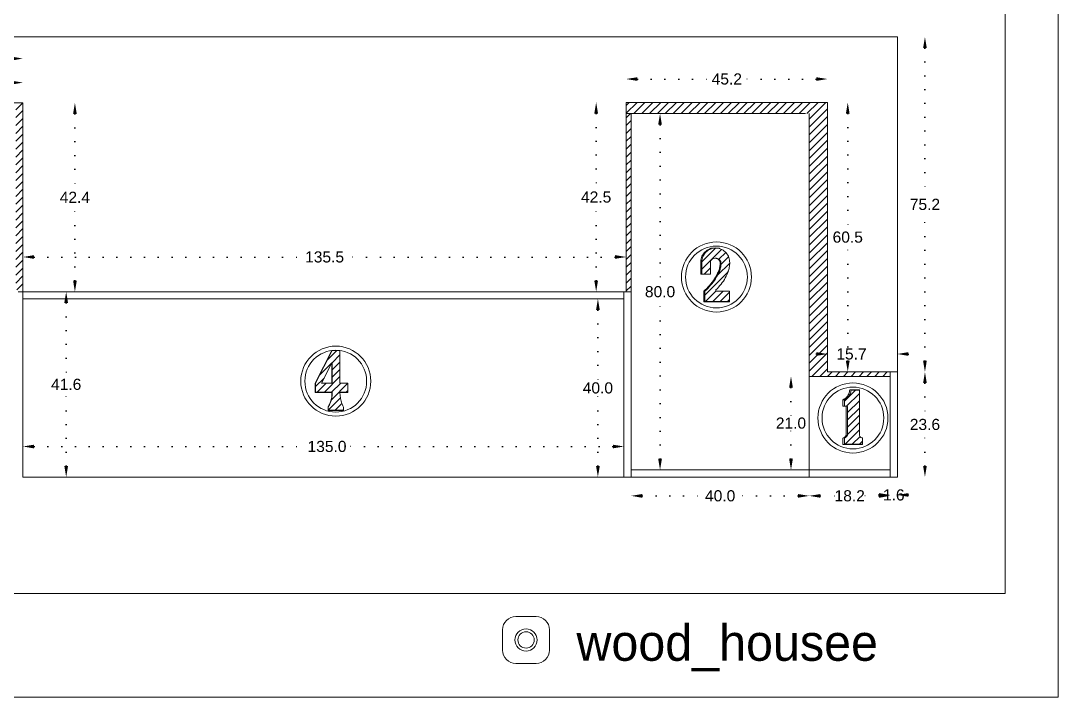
# Model space of a CAD drawing. Header units: inches. Extents: x 104 to 9740, y 936 to 6735.
# Drawn here: x 3613.3 to 3846.4, y 1988.3 to 2140.1 of the extents above; entities that cross this region are included whole.
import ezdxf

# ---------------------------------------------------------------- set-up
doc = ezdxf.new("R2010")
doc.units = ezdxf.units.IN
doc.header["$MEASUREMENT"] = 0
doc.linetypes.add('ACAD_ISO07W100', pattern=[3, 0, -3])
doc.styles.get("Standard").update_dxf_attribs({"font": 'arial.ttf'})
doc.dimstyles.new('Copy of Standard', dxfattribs={"dimtxt": 2.5, "dimasz": 2.5, "dimexe": 0.18, "dimexo": 0.0625, "dimgap": 0.09, "dimtad": 0, "dimtih": 1, "dimtoh": 1, "dimdec": 1, "dimzin": 0, "dimdsep": 46, "dimtxsty": 'Standard', "dimcen": 0.09, "dimse1": 1, "dimse2": 1, "dimadec": 0, "dimazin": 0, "dimtfac": 1, "dimtdec": 1, "dimtix": 1, "dimtofl": 0, "dimtmove": 0, "dimatfit": 3, "dimfxl": 1, "dimtolj": 1, "dimtzin": 0, "dimarcsym": 0})
pattern_1 = [(45, (1876.976, -217.913), (-0.8838835, 0.8838835), [])]

# ---------------------------------------------------------------- blocks, each defined once
blk = doc.blocks.new('*D394')
at = {"color": 0, "linetype": 'ACAD_ISO07W100', "lineweight": -2, "transparency": 16777216}
for p, q in [((3816.44, 2134.01), (3816.44, 2100.28)), ((3816.44, 2063.81), (3816.44, 2097.54))]:
    blk.add_line(p, q, dxfattribs=at)
at = {"color": 0, "transparency": 16777216}
for points in [[(3816.02, 2134.01), (3816.85, 2134.01), (3816.44, 2136.51)], [(3816.02, 2063.81), (3816.85, 2063.81), (3816.44, 2061.31)]]:
    blk.add_solid(points, dxfattribs=at)
at = {"layer": 'Defpoints', "color": 0, "transparency": 16777216}
for p in [(3810.24, 2136.51), (3810.24, 2061.31), (3816.44, 2061.31)]:
    blk.add_point(p, dxfattribs=at)
at = {"color": 0, "lineweight": 20, "transparency": 16777216, "insert": (3816.44, 2098.91), "char_height": 2.5, "attachment_point": 5}
blk.add_mtext('\\A1;75.2', dxfattribs=at)
blk = doc.blocks.new('*D341')
at = {"color": 0, "linetype": 'ACAD_ISO07W100', "lineweight": -2, "transparency": 16777216}
for p, q in [((3792.04, 2065.33), (3789.54, 2065.33)), ((3812.74, 2065.33), (3815.24, 2065.33))]:
    blk.add_line(p, q, dxfattribs=at)
at = {"color": 0, "transparency": 16777216}
for points in [[(3792.04, 2065.75), (3792.04, 2064.92), (3794.54, 2065.33)], [(3812.74, 2065.75), (3812.74, 2064.92), (3810.24, 2065.33)]]:
    blk.add_solid(points, dxfattribs=at)
at = {"layer": 'Defpoints', "color": 0, "transparency": 16777216}
for p in [(3810.24, 2065.33), (3794.54, 2061.31), (3810.24, 2061.31)]:
    blk.add_point(p, dxfattribs=at)
at = {"color": 0, "lineweight": 20, "transparency": 16777216, "insert": (3799.94, 2065.33), "char_height": 2.5, "attachment_point": 5}
blk.add_mtext('\\A1;15.7', dxfattribs=at)
blk = doc.blocks.new('*D395')
at = {"color": 0, "linetype": 'ACAD_ISO07W100', "lineweight": -2, "transparency": 16777216}
for p, q in [((3799.1, 2119.31), (3799.1, 2092.93)), ((3799.1, 2063.81), (3799.1, 2090.19))]:
    blk.add_line(p, q, dxfattribs=at)
at = {"color": 0, "transparency": 16777216}
for points in [[(3798.68, 2119.31), (3799.52, 2119.31), (3799.1, 2121.81)], [(3798.68, 2063.81), (3799.52, 2063.81), (3799.1, 2061.31)]]:
    blk.add_solid(points, dxfattribs=at)
at = {"layer": 'Defpoints', "color": 0, "transparency": 16777216}
for p in [(3794.54, 2121.81), (3794.54, 2061.31), (3799.1, 2061.31)]:
    blk.add_point(p, dxfattribs=at)
at = {"color": 0, "lineweight": 20, "transparency": 16777216, "insert": (3799.1, 2091.56), "char_height": 2.5, "attachment_point": 5}
blk.add_mtext('\\A1;60.5', dxfattribs=at)
blk = doc.blocks.new('*D396')
at = {"color": 0, "linetype": 'ACAD_ISO07W100', "lineweight": -2, "transparency": 16777216}
for p, q in [((3751.84, 2127.06), (3768.57, 2127.06)), ((3792.04, 2127.06), (3775.32, 2127.06))]:
    blk.add_line(p, q, dxfattribs=at)
at = {"color": 0, "transparency": 16777216}
for points in [[(3751.84, 2127.47), (3751.84, 2126.64), (3749.34, 2127.06)], [(3792.04, 2127.47), (3792.04, 2126.64), (3794.54, 2127.06)]]:
    blk.add_solid(points, dxfattribs=at)
at = {"layer": 'Defpoints', "color": 0, "transparency": 16777216}
for p in [(3749.34, 2127.06), (3749.34, 2121.81), (3794.54, 2121.81)]:
    blk.add_point(p, dxfattribs=at)
at = {"color": 0, "lineweight": 20, "transparency": 16777216, "insert": (3771.94, 2127.06), "char_height": 2.5, "attachment_point": 5}
blk.add_mtext('\\A1;45.2', dxfattribs=at)
blk = doc.blocks.new('*D397')
at = {"color": 0, "linetype": 'ACAD_ISO07W100', "lineweight": -2, "transparency": 16777216}
for p, q in [((3742.59, 2119.31), (3742.59, 2101.93)), ((3742.59, 2081.81), (3742.59, 2099.19))]:
    blk.add_line(p, q, dxfattribs=at)
at = {"color": 0, "transparency": 16777216}
for points in [[(3742.17, 2119.31), (3743.01, 2119.31), (3742.59, 2121.81)], [(3742.17, 2081.81), (3743.01, 2081.81), (3742.59, 2079.31)]]:
    blk.add_solid(points, dxfattribs=at)
at = {"layer": 'Defpoints', "color": 0, "transparency": 16777216}
for p in [(3742.59, 2121.81), (3749.34, 2121.81), (3749.34, 2079.31)]:
    blk.add_point(p, dxfattribs=at)
at = {"color": 0, "lineweight": 20, "transparency": 16777216, "insert": (3742.59, 2100.56), "char_height": 2.5, "attachment_point": 5}
blk.add_mtext('\\A1;42.5', dxfattribs=at)
blk = doc.blocks.new('*D398')
at = {"color": 0, "linetype": 'ACAD_ISO07W100', "lineweight": -2, "transparency": 16777216}
for p, q in [((3625.51, 2119.21), (3625.51, 2101.86)), ((3625.51, 2081.81), (3625.51, 2099.16))]:
    blk.add_line(p, q, dxfattribs=at)
at = {"color": 0, "transparency": 16777216}
for points in [[(3625.1, 2119.21), (3625.93, 2119.21), (3625.51, 2121.71)], [(3625.1, 2081.81), (3625.93, 2081.81), (3625.51, 2079.31)]]:
    blk.add_solid(points, dxfattribs=at)
at = {"layer": 'Defpoints', "color": 0, "transparency": 16777216}
for p in [(3613.84, 2121.71), (3625.51, 2121.71), (3613.84, 2079.31)]:
    blk.add_point(p, dxfattribs=at)
at = {"color": 0, "lineweight": 20, "transparency": 16777216, "insert": (3625.51, 2100.51), "char_height": 2.5, "attachment_point": 5}
blk.add_mtext('\\A1;42.4', dxfattribs=at)
blk = doc.blocks.new('*D399')
at = {"color": 0, "linetype": 'ACAD_ISO07W100', "lineweight": -2, "transparency": 16777216}
for p, q in [((3580.84, 2131.65), (3592.75, 2131.65)), ((3611.34, 2131.65), (3599.44, 2131.65))]:
    blk.add_line(p, q, dxfattribs=at)
at = {"color": 0, "transparency": 16777216}
for points in [[(3580.84, 2132.07), (3580.84, 2131.23), (3578.34, 2131.65)], [(3611.34, 2132.07), (3611.34, 2131.23), (3613.84, 2131.65)]]:
    blk.add_solid(points, dxfattribs=at)
at = {"layer": 'Defpoints', "color": 0, "transparency": 16777216}
for p in [(3613.84, 2131.65), (3578.34, 2121.71), (3613.84, 2121.71)]:
    blk.add_point(p, dxfattribs=at)
at = {"color": 0, "lineweight": 20, "transparency": 16777216, "insert": (3596.09, 2131.65), "char_height": 2.5, "attachment_point": 5}
blk.add_mtext('\\A1;35.5', dxfattribs=at)
blk = doc.blocks.new('*D400')
at = {"color": 0, "linetype": 'ACAD_ISO07W100', "lineweight": -2, "transparency": 16777216}
for p, q in [((3424.24, 2126.26), (3513.85, 2126.26)), ((3611.34, 2126.26), (3521.74, 2126.26))]:
    blk.add_line(p, q, dxfattribs=at)
at = {"color": 0, "transparency": 16777216}
for points in [[(3424.24, 2126.67), (3424.24, 2125.84), (3421.74, 2126.26)], [(3611.34, 2126.67), (3611.34, 2125.84), (3613.84, 2126.26)]]:
    blk.add_solid(points, dxfattribs=at)
at = {"layer": 'Defpoints', "color": 0, "transparency": 16777216}
for p in [(3421.74, 2126.26), (3421.74, 2121.71), (3613.84, 2121.71)]:
    blk.add_point(p, dxfattribs=at)
at = {"color": 0, "lineweight": 20, "transparency": 16777216, "insert": (3517.79, 2126.26), "char_height": 2.5, "attachment_point": 5}
blk.add_mtext('\\A1;192.1', dxfattribs=at)
blk = doc.blocks.new('*D404')
at = {"color": 0, "linetype": 'ACAD_ISO07W100', "lineweight": -2, "transparency": 16777216}
for p, q in [((3616.34, 2087.11), (3677.39, 2087.11)), ((3746.84, 2087.11), (3685.79, 2087.11))]:
    blk.add_line(p, q, dxfattribs=at)
at = {"color": 0, "transparency": 16777216}
for points in [[(3616.34, 2087.53), (3616.34, 2086.7), (3613.84, 2087.11)], [(3746.84, 2087.53), (3746.84, 2086.7), (3749.34, 2087.11)]]:
    blk.add_solid(points, dxfattribs=at)
at = {"layer": 'Defpoints', "color": 0, "transparency": 16777216}
for p in [(3749.34, 2087.11), (3613.84, 2079.31), (3749.34, 2079.31)]:
    blk.add_point(p, dxfattribs=at)
at = {"color": 0, "lineweight": 20, "transparency": 16777216, "insert": (3681.59, 2087.11), "char_height": 2.5, "attachment_point": 5}
blk.add_mtext('\\A1;135.5', dxfattribs=at)
blk = doc.blocks.new('*D405')
at = {"color": 0, "linetype": 'ACAD_ISO07W100', "lineweight": -2, "transparency": 16777216}
for p, q in [((3756.94, 2116.81), (3756.94, 2080.68)), ((3756.94, 2041.81), (3756.94, 2077.94))]:
    blk.add_line(p, q, dxfattribs=at)
at = {"color": 0, "transparency": 16777216}
for points in [[(3756.52, 2116.81), (3757.36, 2116.81), (3756.94, 2119.31)], [(3756.52, 2041.81), (3757.36, 2041.81), (3756.94, 2039.31)]]:
    blk.add_solid(points, dxfattribs=at)
at = {"layer": 'Defpoints', "color": 0, "transparency": 16777216}
for p in [(3749.34, 2119.31), (3750.44, 2039.31), (3756.94, 2039.31)]:
    blk.add_point(p, dxfattribs=at)
at = {"color": 0, "lineweight": 20, "transparency": 16777216, "insert": (3756.94, 2079.31), "char_height": 2.5, "attachment_point": 5}
blk.add_mtext('\\A1;80.0', dxfattribs=at)
blk = doc.blocks.new('*D406')
at = {"color": 0, "linetype": 'ACAD_ISO07W100', "lineweight": -2, "transparency": 16777216}
for p, q in [((3752.94, 2033.49), (3767.06, 2033.49)), ((3787.94, 2033.49), (3773.83, 2033.49))]:
    blk.add_line(p, q, dxfattribs=at)
at = {"color": 0, "transparency": 16777216}
for points in [[(3752.94, 2033.9), (3752.94, 2033.07), (3750.44, 2033.49)], [(3787.94, 2033.9), (3787.94, 2033.07), (3790.44, 2033.49)]]:
    blk.add_solid(points, dxfattribs=at)
at = {"layer": 'Defpoints', "color": 0, "transparency": 16777216}
for p in [(3750.44, 2037.71), (3790.44, 2037.71), (3790.44, 2033.49)]:
    blk.add_point(p, dxfattribs=at)
at = {"color": 0, "lineweight": 20, "transparency": 16777216, "insert": (3770.44, 2033.49), "char_height": 2.5, "attachment_point": 5}
blk.add_mtext('\\A1;40.0', dxfattribs=at)
blk = doc.blocks.new('*D389')
at = {"color": 0, "linetype": 'ACAD_ISO07W100', "lineweight": -2, "transparency": 16777216}
for p, q in [((3792.94, 2033.49), (3796.34, 2033.49)), ((3806.14, 2033.49), (3802.75, 2033.49))]:
    blk.add_line(p, q, dxfattribs=at)
at = {"color": 0, "transparency": 16777216}
for points in [[(3792.94, 2033.9), (3792.94, 2033.07), (3790.44, 2033.49)], [(3806.14, 2033.9), (3806.14, 2033.07), (3808.64, 2033.49)]]:
    blk.add_solid(points, dxfattribs=at)
at = {"layer": 'Defpoints', "color": 0, "transparency": 16777216}
for p in [(3790.44, 2037.71), (3808.64, 2037.71), (3808.64, 2033.49)]:
    blk.add_point(p, dxfattribs=at)
at = {"color": 0, "lineweight": 20, "transparency": 16777216, "insert": (3799.54, 2033.49), "char_height": 2.5, "attachment_point": 5}
blk.add_mtext('\\A1;18.2', dxfattribs=at)
blk = doc.blocks.new('*D390')
at = {"color": 0, "linetype": 'ACAD_ISO07W100', "lineweight": -2, "transparency": 16777216}
for p, q in [((3806.14, 2033.69), (3803.64, 2033.69)), ((3812.74, 2033.69), (3815.24, 2033.69))]:
    blk.add_line(p, q, dxfattribs=at)
at = {"color": 0, "transparency": 16777216}
for points in [[(3806.14, 2034.11), (3806.14, 2033.28), (3808.64, 2033.69)], [(3812.74, 2034.11), (3812.74, 2033.28), (3810.24, 2033.69)]]:
    blk.add_solid(points, dxfattribs=at)
at = {"layer": 'Defpoints', "color": 0, "transparency": 16777216}
for p in [(3808.64, 2037.71), (3810.24, 2037.71), (3810.24, 2033.69)]:
    blk.add_point(p, dxfattribs=at)
at = {"color": 0, "lineweight": 20, "transparency": 16777216, "insert": (3809.44, 2033.69), "char_height": 2.5, "attachment_point": 5}
blk.add_mtext('\\A1;1.6', dxfattribs=at)
blk = doc.blocks.new('*D391')
at = {"color": 0, "linetype": 'ACAD_ISO07W100', "lineweight": -2, "transparency": 16777216}
for p, q in [((3816.44, 2058.81), (3816.44, 2050.88)), ((3816.44, 2040.21), (3816.44, 2048.14))]:
    blk.add_line(p, q, dxfattribs=at)
at = {"color": 0, "transparency": 16777216}
for points in [[(3816.02, 2058.81), (3816.85, 2058.81), (3816.44, 2061.31)], [(3816.02, 2040.21), (3816.85, 2040.21), (3816.44, 2037.71)]]:
    blk.add_solid(points, dxfattribs=at)
at = {"layer": 'Defpoints', "color": 0, "transparency": 16777216}
for p in [(3810.24, 2061.31), (3810.24, 2037.71), (3816.44, 2037.71)]:
    blk.add_point(p, dxfattribs=at)
at = {"color": 0, "lineweight": 20, "transparency": 16777216, "insert": (3816.44, 2049.51), "char_height": 2.5, "attachment_point": 5}
blk.add_mtext('\\A1;23.6', dxfattribs=at)
blk = doc.blocks.new('*D392')
at = {"color": 0, "linetype": 'ACAD_ISO07W100', "lineweight": -2, "transparency": 16777216}
for p, q in [((3786.35, 2057.81), (3786.35, 2051.18)), ((3786.35, 2041.81), (3786.35, 2048.44))]:
    blk.add_line(p, q, dxfattribs=at)
at = {"color": 0, "transparency": 16777216}
for points in [[(3785.94, 2057.81), (3786.77, 2057.81), (3786.35, 2060.31)], [(3785.94, 2041.81), (3786.77, 2041.81), (3786.35, 2039.31)]]:
    blk.add_solid(points, dxfattribs=at)
at = {"layer": 'Defpoints', "color": 0, "transparency": 16777216}
for p in [(3790.44, 2060.31), (3786.35, 2039.31), (3790.44, 2039.31)]:
    blk.add_point(p, dxfattribs=at)
at = {"color": 0, "lineweight": 20, "transparency": 16777216, "insert": (3786.35, 2049.81), "char_height": 2.5, "attachment_point": 5}
blk.add_mtext('\\A1;21.0', dxfattribs=at)
blk = doc.blocks.new('*D340')
at = {"color": 0, "linetype": 'ACAD_ISO07W100', "lineweight": -2, "transparency": 16777216}
for p, q in [((3616.34, 2044.57), (3677.96, 2044.57)), ((3746.34, 2044.57), (3686.33, 2044.57))]:
    blk.add_line(p, q, dxfattribs=at)
at = {"color": 0, "transparency": 16777216}
for points in [[(3616.34, 2044.98), (3616.34, 2044.15), (3613.84, 2044.57)], [(3746.34, 2044.98), (3746.34, 2044.15), (3748.84, 2044.57)]]:
    blk.add_solid(points, dxfattribs=at)
at = {"layer": 'Defpoints', "color": 0, "transparency": 16777216}
for p in [(3748.84, 2044.57), (3613.84, 2039.31), (3748.84, 2037.71)]:
    blk.add_point(p, dxfattribs=at)
at = {"color": 0, "lineweight": 20, "transparency": 16777216, "insert": (3682.14, 2044.57), "char_height": 2.5, "attachment_point": 5}
blk.add_mtext('\\A1;135.0', dxfattribs=at)
blk = doc.blocks.new('*D407')
at = {"color": 0, "linetype": 'ACAD_ISO07W100', "lineweight": -2, "transparency": 16777216}
for p, q in [((3742.98, 2075.21), (3742.98, 2059.08)), ((3742.98, 2040.21), (3742.98, 2056.34))]:
    blk.add_line(p, q, dxfattribs=at)
at = {"color": 0, "transparency": 16777216}
for points in [[(3742.57, 2075.21), (3743.4, 2075.21), (3742.98, 2077.71)], [(3742.57, 2040.21), (3743.4, 2040.21), (3742.98, 2037.71)]]:
    blk.add_solid(points, dxfattribs=at)
at = {"layer": 'Defpoints', "color": 0, "transparency": 16777216}
for p in [(3748.84, 2077.71), (3742.98, 2037.71), (3748.84, 2037.71)]:
    blk.add_point(p, dxfattribs=at)
at = {"color": 0, "lineweight": 20, "transparency": 16777216, "insert": (3742.98, 2057.71), "char_height": 2.5, "attachment_point": 5}
blk.add_mtext('\\A1;40.0', dxfattribs=at)
blk = doc.blocks.new('*D408')
at = {"color": 0, "linetype": 'ACAD_ISO07W100', "lineweight": -2, "transparency": 16777216}
for p, q in [((3623.55, 2076.81), (3623.55, 2059.88)), ((3623.55, 2040.21), (3623.55, 2057.14))]:
    blk.add_line(p, q, dxfattribs=at)
at = {"color": 0, "transparency": 16777216}
for points in [[(3623.13, 2076.81), (3623.97, 2076.81), (3623.55, 2079.31)], [(3623.13, 2040.21), (3623.97, 2040.21), (3623.55, 2037.71)]]:
    blk.add_solid(points, dxfattribs=at)
at = {"layer": 'Defpoints', "color": 0, "transparency": 16777216}
for p in [(3613.84, 2079.31), (3613.84, 2037.71), (3623.55, 2037.71)]:
    blk.add_point(p, dxfattribs=at)
at = {"color": 0, "lineweight": 20, "transparency": 16777216, "insert": (3623.55, 2058.51), "char_height": 2.5, "attachment_point": 5}
blk.add_mtext('\\A1;41.6', dxfattribs=at)

msp = doc.modelspace()

# ---------------------------------------------------------------- hatches: boundary and pattern name
at = {"lineweight": 20}
h = msp.add_hatch(dxfattribs=at)
h.set_pattern_fill('ANSI31', color=256, scale=10)
h.set_pattern_definition(pattern_1)
h.paths.add_polyline_path([(3612.24, 2080.11), (3612.74, 2079.31), (3613.84, 2079.31), (3613.84, 2121.71), (3612.24, 2121.71)])
h = msp.add_hatch(dxfattribs=at)
h.set_pattern_fill('ANSI31', color=256, scale=10)
h.set_pattern_definition(pattern_1)
h.paths.add_polyline_path([(3794.54, 2121.81), (3749.34, 2121.81), (3749.34, 2119.31), (3790.44, 2119.31), (3790.44, 2061.31), (3789.64, 2060.31), (3808.64, 2060.31), (3808.64, 2061.31), (3794.54, 2061.31)])
h = msp.add_hatch(dxfattribs=at)
h.set_pattern_fill('ANSI31', color=256, scale=10)
h.set_pattern_definition([(45, (1876.976, 689.729), (-0.8838835, 0.8838835), [])])
h.paths.add_polyline_path([(3750.44, 2119.31), (3749.34, 2119.31), (3749.34, 2079.31), (3750.44, 2079.31)])
h = msp.add_hatch(dxfattribs=at)
h.set_pattern_fill('ANSI31', color=256, scale=9.218651)
h.set_pattern_definition([(45, (3040.5759, 2628.1323), (-0.8148213, 0.8148213), [])])
h.paths.add_polyline_path([(3772.53, 2079.41), (3769.5, 2079.41), (3769.5, 2079.76), (3769.81, 2080.06), (3770.1, 2080.37), (3770.39, 2080.69), (3770.66, 2081.02), (3770.92, 2081.36), (3771.16, 2081.72), (3771.39, 2082.08), (3771.6, 2082.45), (3771.8, 2082.83), (3771.98, 2083.22), (3772.15, 2083.62), (3772.2, 2083.77), (3772.3, 2084.02), (3772.38, 2084.27), (3772.44, 2084.53), (3772.5, 2084.79), (3772.54, 2085.05), (3772.57, 2085.31), (3772.58, 2085.58), (3772.58, 2085.84), (3772.56, 2086.1), (3772.53, 2086.37), (3772.28, 2087.26), (3771.78, 2088.05), (3771.08, 2088.67), (3770.32, 2089.02), (3769.52, 2089.13), (3768.61, 2089), (3767.77, 2088.61), (3767.07, 2088.01), (3766.58, 2087.23), (3766.32, 2086.34), (3766.33, 2085.42), (3766.33, 2083.29), (3768.24, 2083.29), (3768.24, 2086.08), (3768.41, 2086.42), (3768.66, 2086.66), (3768.97, 2086.81), (3769.31, 2086.87), (3769.52, 2086.83), (3769.65, 2086.81), (3769.65, 2086.81), (3769.86, 2086.78), (3770.16, 2086.63), (3770.4, 2086.39), (3770.56, 2086.09), (3770.63, 2085.75), (3770.63, 2085.54), (3770.62, 2085.32), (3770.59, 2085.11), (3770.56, 2084.89), (3770.52, 2084.68), (3770.47, 2084.47), (3770.41, 2084.27), (3770.34, 2084.06), (3770.26, 2083.86), (3770.17, 2083.67), (3770.07, 2083.44), (3769.86, 2083.03), (3769.64, 2082.63), (3769.4, 2082.23), (3769.15, 2081.85), (3768.88, 2081.47), (3768.6, 2081.1), (3768.3, 2080.75), (3768, 2080.41), (3767.68, 2080.07), (3767.35, 2079.75), (3767, 2079.45), (3767, 2077.09), (3772.53, 2077.09)])
h = msp.add_hatch(dxfattribs=at)
h.set_pattern_fill('ANSI31', color=256, scale=9.218651)
h.set_pattern_definition([(45, (2989.3798, 2604.7539), (-0.8148213, 0.8148213), [])])
h.paths.add_polyline_path([(3685.04, 2066.09), (3683.3, 2066.09), (3679.56, 2058.8), (3679.56, 2056.76), (3683.3, 2056.76), (3683.3, 2056.46), (3683.29, 2056.2), (3683.27, 2055.93), (3683.24, 2055.67), (3683.2, 2055.42), (3683.14, 2055.16), (3683.07, 2054.91), (3682.99, 2054.66), (3682.9, 2054.42), (3682.79, 2054.18), (3682.68, 2053.94), (3682.55, 2053.71), (3682.41, 2053.49), (3682.41, 2052.7), (3685.83, 2052.7), (3685.83, 2053.43), (3685.71, 2053.69), (3685.6, 2053.95), (3685.49, 2054.22), (3685.4, 2054.49), (3685.32, 2054.76), (3685.24, 2055.04), (3685.18, 2055.32), (3685.13, 2055.6), (3685.09, 2055.88), (3685.06, 2056.16), (3685.05, 2056.45), (3685.04, 2056.76), (3686.83, 2056.76), (3686.83, 2058.8), (3685.04, 2058.8)])
h.paths.add_polyline_path([(3683.25, 2063.37), (3683.3, 2063.33), (3683.3, 2058.8), (3683.25, 2058.8), (3680.87, 2058.8)], flags=16)
h = msp.add_hatch(dxfattribs=at)
h.set_pattern_fill('ANSI31', color=256, scale=9.218651)
h.set_pattern_definition([(45, (3052.4712, 2596.2712), (-0.8148213, 0.8148213), [])])
h.paths.add_polyline_path([(3802.24, 2046.52), (3802.15, 2046.56), (3802.06, 2046.62), (3801.98, 2046.68), (3801.91, 2046.75), (3801.85, 2046.83), (3801.8, 2046.92), (3801.76, 2047.01), (3801.73, 2047.1), (3801.72, 2047.2), (3801.71, 2047.3), (3801.71, 2057.23), (3799.85, 2057.23), (3799.82, 2057), (3799.77, 2056.77), (3799.7, 2056.54), (3799.62, 2056.33), (3799.51, 2056.12), (3799.39, 2055.92), (3799.25, 2055.73), (3799.1, 2055.56), (3798.93, 2055.4), (3798.74, 2055.25), (3798.55, 2055.12), (3798.34, 2055.01), (3798.34, 2053.61), (3798.75, 2053.61), (3799.06, 2053.58), (3799.06, 2047.34), (3799.05, 2047.25), (3799.02, 2047.15), (3798.99, 2047.06), (3798.95, 2046.97), (3798.9, 2046.89), (3798.84, 2046.81), (3798.77, 2046.74), (3798.69, 2046.68), (3798.61, 2046.62), (3798.53, 2046.58), (3798.44, 2046.54), (3798.34, 2046.52), (3798.34, 2045.09), (3802.43, 2045.09), (3802.43, 2046.47), (3802.33, 2046.49)])

# ---------------------------------------------------------------- linework, layer by layer
for p, q in [((3810.24, 2136.51), (3405.84, 2136.51)), ((3810.24, 2061.31), (3810.24, 2136.51)), ((3421.74, 2121.71), (3613.84, 2121.71)), ((3613.84, 2121.71), (3578.34, 2121.71)), ((3613.84, 2121.71), (3613.84, 2079.31)), ((3749.34, 2079.31), (3749.34, 2121.81)), ((3749.34, 2121.81), (3794.54, 2121.81)), ((3794.54, 2121.81), (3794.54, 2061.31)), ((3749.34, 2119.31), (3789.64, 2119.31)), ((3750.44, 2079.31), (3750.44, 2119.31)), ((3790.44, 2061.31), (3790.44, 2119.31)), ((3613.84, 2079.31), (3612.74, 2079.31)), ((3613.84, 2080.11), (3613.84, 2037.71)), ((3749.34, 2079.31), (3613.84, 2079.31)), ((3748.84, 2079.31), (3748.84, 2037.71)), ((3750.44, 2079.31), (3749.34, 2079.31)), ((3750.44, 2079.31), (3750.44, 2037.71)), ((3748.84, 2077.71), (3613.84, 2077.71)), ((3683.3, 2066.09), (3685.04, 2066.09)), ((3683.25, 2058.8), (3683.25, 2063.37)), ((3790.44, 2061.31), (3790.44, 2037.71)), ((3790.44, 2060.31), (3808.64, 2060.31)), ((3794.54, 2061.31), (3810.24, 2061.31)), ((3808.64, 2061.31), (3808.64, 2037.71)), ((3810.24, 2061.31), (3810.24, 2037.71)), ((3798.34, 2055.01), (3798.34, 2053.61)), ((3798.34, 2045.09), (3802.43, 2045.09)), ((3750.44, 2039.31), (3808.64, 2039.31)), ((3748.84, 2037.71), (3613.84, 2037.71)), ((3748.84, 2037.71), (3810.24, 2037.71))]:
    msp.add_line(p, q, dxfattribs=at)
for points in [[(3346.29, 2695.55), (3346.29, 1988.29), (3846.38, 1988.29), (3846.38, 2695.55)], [(3358.2, 2683.65), (3358.2, 2011.58), (3834.47, 2011.58), (3834.47, 2683.65)], [(3680.87, 2058.8), (3683.25, 2063.37), (3683.3, 2063.33), (3683.3, 2058.8), (3683.25, 2058.8)]]:
    msp.add_lwpolyline(points, close=True, dxfattribs=at)
for points in [[(3766.09, 2083.29), (3766.09, 2085.44), (3766.08, 2086.37), (3766.34, 2087.26), (3766.84, 2088.05), (3767.54, 2088.67), (3768.38, 2089.06), (3769.31, 2089.19), (3770.23, 2089.06), (3770.32, 2089.02), (3771.08, 2088.67), (3771.78, 2088.05), (3772.28, 2087.26), (3772.53, 2086.37), (3772.56, 2086.1), (3772.58, 2085.84), (3772.58, 2085.58), (3772.57, 2085.31), (3772.54, 2085.05), (3772.5, 2084.79), (3772.44, 2084.53), (3772.38, 2084.27), (3772.3, 2084.02), (3772.2, 2083.77), (3772.15, 2083.62), (3771.98, 2083.22), (3771.8, 2082.83), (3771.6, 2082.45), (3771.39, 2082.08), (3771.16, 2081.72), (3770.92, 2081.36), (3770.66, 2081.02), (3770.39, 2080.69), (3770.1, 2080.37), (3769.81, 2080.06), (3769.5, 2079.76), (3769.5, 2079.41), (3772.53, 2079.41), (3772.53, 2077.09), (3772.53, 2077.03), (3766.77, 2077.03)], [(3766.33, 2083.29), (3766.33, 2085.42), (3766.32, 2086.34), (3766.58, 2087.23), (3767.07, 2088.01), (3767.77, 2088.61), (3768.61, 2089), (3769.52, 2089.13), (3770.32, 2089.02)], [(3766.09, 2083.29), (3766.33, 2083.29), (3768.24, 2083.29), (3768.24, 2086.02), (3768.25, 2086.12), (3768.41, 2086.42), (3768.66, 2086.66), (3768.97, 2086.81), (3769.31, 2086.87), (3769.52, 2086.83), (3769.65, 2086.81), (3769.65, 2086.81)], [(3770.2, 2086.42), (3770.36, 2086.12), (3770.42, 2085.78), (3770.42, 2085.56), (3770.41, 2085.34), (3770.39, 2085.13), (3770.36, 2084.91), (3770.32, 2084.7), (3770.27, 2084.48), (3770.21, 2084.28), (3770.13, 2084.07), (3770.05, 2083.87), (3769.96, 2083.67), (3769.86, 2083.45), (3769.65, 2083.03), (3769.42, 2082.62), (3769.18, 2082.22), (3768.93, 2081.83), (3768.66, 2081.45), (3768.38, 2081.08), (3768.08, 2080.72), (3767.77, 2080.38), (3767.45, 2080.04), (3767.11, 2079.72), (3766.77, 2079.41), (3766.77, 2077.03), (3767, 2077.09), (3772.53, 2077.09)], [(3770.2, 2086.42), (3769.96, 2086.66), (3769.65, 2086.81), (3769.86, 2086.78), (3770.16, 2086.63), (3770.4, 2086.39), (3770.56, 2086.09), (3770.63, 2085.75), (3770.63, 2085.54), (3770.62, 2085.32), (3770.59, 2085.11), (3770.56, 2084.89), (3770.52, 2084.68), (3770.47, 2084.47), (3770.41, 2084.27), (3770.34, 2084.06), (3770.26, 2083.86), (3770.17, 2083.67), (3770.07, 2083.44), (3769.86, 2083.03), (3769.64, 2082.63), (3769.4, 2082.23), (3769.15, 2081.85), (3768.88, 2081.47), (3768.6, 2081.1), (3768.3, 2080.75), (3768, 2080.41), (3767.68, 2080.07), (3767.35, 2079.75), (3767, 2079.45)], [(3766.77, 2079.41), (3767, 2079.45), (3767, 2077.09)], [(3679.48, 2056.73), (3679.48, 2058.8), (3683.25, 2066.15)], [(3685.04, 2056.73), (3686.83, 2056.73), (3686.83, 2056.76), (3686.83, 2058.8), (3685.04, 2058.8), (3685.04, 2066.09), (3685.04, 2066.15), (3683.25, 2066.15), (3683.3, 2066.09), (3679.56, 2058.8), (3679.56, 2056.76)], [(3683.25, 2056.73), (3679.48, 2056.73), (3679.56, 2056.76), (3683.3, 2056.76)], [(3686.83, 2056.76), (3685.07, 2056.76), (3685.04, 2056.73), (3685.05, 2056.45), (3685.06, 2056.16), (3685.09, 2055.88), (3685.13, 2055.6), (3685.18, 2055.32), (3685.24, 2055.04), (3685.32, 2054.76), (3685.4, 2054.49), (3685.49, 2054.22), (3685.6, 2053.95), (3685.71, 2053.69), (3685.83, 2053.43), (3685.83, 2052.7), (3685.83, 2052.64), (3682.36, 2052.64), (3682.36, 2053.43), (3682.5, 2053.66), (3682.63, 2053.89), (3682.74, 2054.12), (3682.85, 2054.36), (3682.94, 2054.61), (3683.02, 2054.86), (3683.09, 2055.12), (3683.15, 2055.38), (3683.19, 2055.64), (3683.23, 2055.9), (3683.25, 2056.16), (3683.25, 2056.43)], [(3683.25, 2056.43), (3683.25, 2056.73), (3683.3, 2056.76), (3683.3, 2056.46), (3683.29, 2056.2), (3683.27, 2055.93), (3683.24, 2055.67), (3683.2, 2055.42), (3683.14, 2055.16), (3683.07, 2054.91), (3682.99, 2054.66), (3682.9, 2054.42), (3682.79, 2054.18), (3682.68, 2053.94), (3682.55, 2053.71), (3682.41, 2053.49), (3682.41, 2052.7)], [(3798.03, 2045.03), (3802.43, 2045.03), (3802.43, 2045.09), (3802.43, 2046.47), (3802.33, 2046.49), (3802.24, 2046.52), (3802.15, 2046.56), (3802.06, 2046.62), (3801.98, 2046.68), (3801.91, 2046.75), (3801.85, 2046.83), (3801.8, 2046.92), (3801.76, 2047.01), (3801.73, 2047.1), (3801.72, 2047.2), (3801.71, 2047.3), (3801.71, 2057.23), (3801.71, 2057.29), (3799.55, 2057.29), (3799.52, 2057.05), (3799.47, 2056.82), (3799.4, 2056.6), (3799.32, 2056.38), (3799.21, 2056.17), (3799.09, 2055.96), (3798.94, 2055.78), (3798.79, 2055.6), (3798.62, 2055.44), (3798.43, 2055.29), (3798.24, 2055.16), (3798.03, 2055.05), (3798.03, 2053.61), (3798.34, 2053.61), (3798.75, 2053.61), (3798.75, 2047.3), (3798.74, 2047.21), (3798.71, 2047.11), (3798.68, 2047.02), (3798.64, 2046.93), (3798.59, 2046.85), (3798.53, 2046.77), (3798.46, 2046.7), (3798.38, 2046.63), (3798.3, 2046.58), (3798.21, 2046.53), (3798.12, 2046.5), (3798.03, 2046.47), (3798.03, 2045.03), (3798.34, 2045.09), (3798.34, 2046.52), (3798.44, 2046.54), (3798.53, 2046.58), (3798.61, 2046.62), (3798.69, 2046.68), (3798.77, 2046.74), (3798.84, 2046.81), (3798.9, 2046.89), (3798.95, 2046.97), (3798.99, 2047.06), (3799.02, 2047.15), (3799.05, 2047.25), (3799.06, 2047.34), (3799.06, 2053.58), (3798.75, 2053.61)], [(3798.03, 2055.05), (3798.34, 2055.01), (3798.55, 2055.12), (3798.74, 2055.25), (3798.93, 2055.4), (3799.1, 2055.56), (3799.25, 2055.73), (3799.39, 2055.92), (3799.51, 2056.12), (3799.62, 2056.33), (3799.7, 2056.54), (3799.77, 2056.77), (3799.82, 2057), (3799.85, 2057.23)], [(3799.55, 2057.29), (3799.85, 2057.23), (3801.71, 2057.23)], [(3682.36, 2052.64), (3682.41, 2052.7), (3685.83, 2052.7)]]:
    msp.add_lwpolyline(points, dxfattribs=at)
msp.add_lwpolyline([(3724.54, 1995.89), (3729.14, 1995.89, 0.414214), (3732.1, 1998.85), (3732.1, 2003.45, 0.414214), (3729.14, 2006.41), (3724.54, 2006.41, 0.414214), (3721.58, 2003.45), (3721.58, 1998.85, 0.414214)], format="xyb", close=True, dxfattribs=at)
for centre, radius in [((3769.61, 2082.62), 7.86), ((3769.61, 2082.62), 6.94), ((3684.1, 2059.24), 7.86), ((3684.1, 2059.24), 6.94), ((3800.26, 2050.97), 7.86), ((3800.26, 2050.97), 6.94), ((3726.84, 2001.15), 2.49), ((3726.84, 2001.15), 1.83)]:
    msp.add_circle(centre, radius, dxfattribs=at)

# ---------------------------------------------------------------- texts
at = {"lineweight": 20, "insert": (3738.16, 2004.6), "char_height": 8.1327, "attachment_point": 1}
msp.add_mtext_dynamic_manual_height_columns('{\\fPlantagenet Cherokee|b0|i0|c0|p18;wood_housee}', width=1.593, gutter_width=40.17, heights=[0.251], dxfattribs=at)

# ---------------------------------------------------------------- dimensions: what is measured, and where the dimension line sits
at = {"lineweight": 20}
for base, p1, p2, picture, middle in [((3816.44, 2061.31), (3810.24, 2136.51), (3810.24, 2061.31), '*D394', (3816.44, 2098.91)), ((3625.51, 2121.71), (3613.84, 2079.31), (3613.84, 2121.71), '*D398', (3625.51, 2100.51)), ((3756.94, 2039.31), (3749.34, 2119.31), (3750.44, 2039.31), '*D405', (3756.94, 2079.31)), ((3623.55, 2037.71), (3613.84, 2079.31), (3613.84, 2037.71), '*D408', (3623.55, 2058.51)), ((3742.98, 2037.71), (3748.84, 2077.71), (3748.84, 2037.71), '*D407', (3742.98, 2057.71)), ((3816.44, 2037.71), (3810.24, 2061.31), (3810.24, 2037.71), '*D391', (3816.44, 2049.51))]:
    dim = msp.add_linear_dim(base=base, p1=p1, p2=p2, angle=90, dimstyle='Copy of Standard', dxfattribs=at)
    dim.commit()
    dim.dimension.update_dxf_attribs({"geometry": picture, "text_midpoint": middle})
for base, p1, p2, picture, middle in [((3613.84, 2131.65), (3578.34, 2121.71), (3613.84, 2121.71), '*D399', (3596.09, 2131.65)), ((3421.74, 2126.26), (3613.84, 2121.71), (3421.74, 2121.71), '*D400', (3517.79, 2126.26)), ((3749.34, 2127.06), (3794.54, 2121.81), (3749.34, 2121.81), '*D396', (3771.94, 2127.06)), ((3810.24, 2065.33), (3794.54, 2061.31), (3810.24, 2061.31), '*D341', (3799.94, 2065.33)), ((3748.84, 2044.57), (3613.84, 2039.31), (3748.84, 2037.71), '*D340', (3682.14, 2044.57))]:
    dim = msp.add_linear_dim(base=base, p1=p1, p2=p2, dimstyle='Copy of Standard', dxfattribs=at)
    dim.commit()
    dim.dimension.update_dxf_attribs({"geometry": picture, "text_midpoint": middle, "dimtype": 160})
for base, p1, p2, picture, middle in [((3742.59, 2121.81), (3749.34, 2079.31), (3749.34, 2121.81), '*D397', (3742.59, 2100.56)), ((3799.1, 2061.31), (3794.54, 2121.81), (3794.54, 2061.31), '*D395', (3799.1, 2091.56)), ((3786.35, 2039.31), (3790.44, 2060.31), (3790.44, 2039.31), '*D392', (3786.35, 2049.81))]:
    dim = msp.add_linear_dim(base=base, p1=p1, p2=p2, angle=90, dimstyle='Copy of Standard', dxfattribs=at)
    dim.commit()
    dim.dimension.update_dxf_attribs({"geometry": picture, "text_midpoint": middle, "dimtype": 160})
for base, p1, p2, picture, middle in [((3749.34, 2087.11), (3613.84, 2079.31), (3749.34, 2079.31), '*D404', (3681.59, 2087.11)), ((3790.44, 2033.49), (3750.44, 2037.71), (3790.44, 2037.71), '*D406', (3770.44, 2033.49)), ((3808.64, 2033.49), (3790.44, 2037.71), (3808.64, 2037.71), '*D389', (3799.54, 2033.49)), ((3810.24, 2033.69), (3808.64, 2037.71), (3810.24, 2037.71), '*D390', (3809.44, 2033.69))]:
    dim = msp.add_linear_dim(base=base, p1=p1, p2=p2, dimstyle='Copy of Standard', dxfattribs=at)
    dim.commit()
    dim.dimension.update_dxf_attribs({"geometry": picture, "text_midpoint": middle})

doc.saveas('drawing.dxf')
